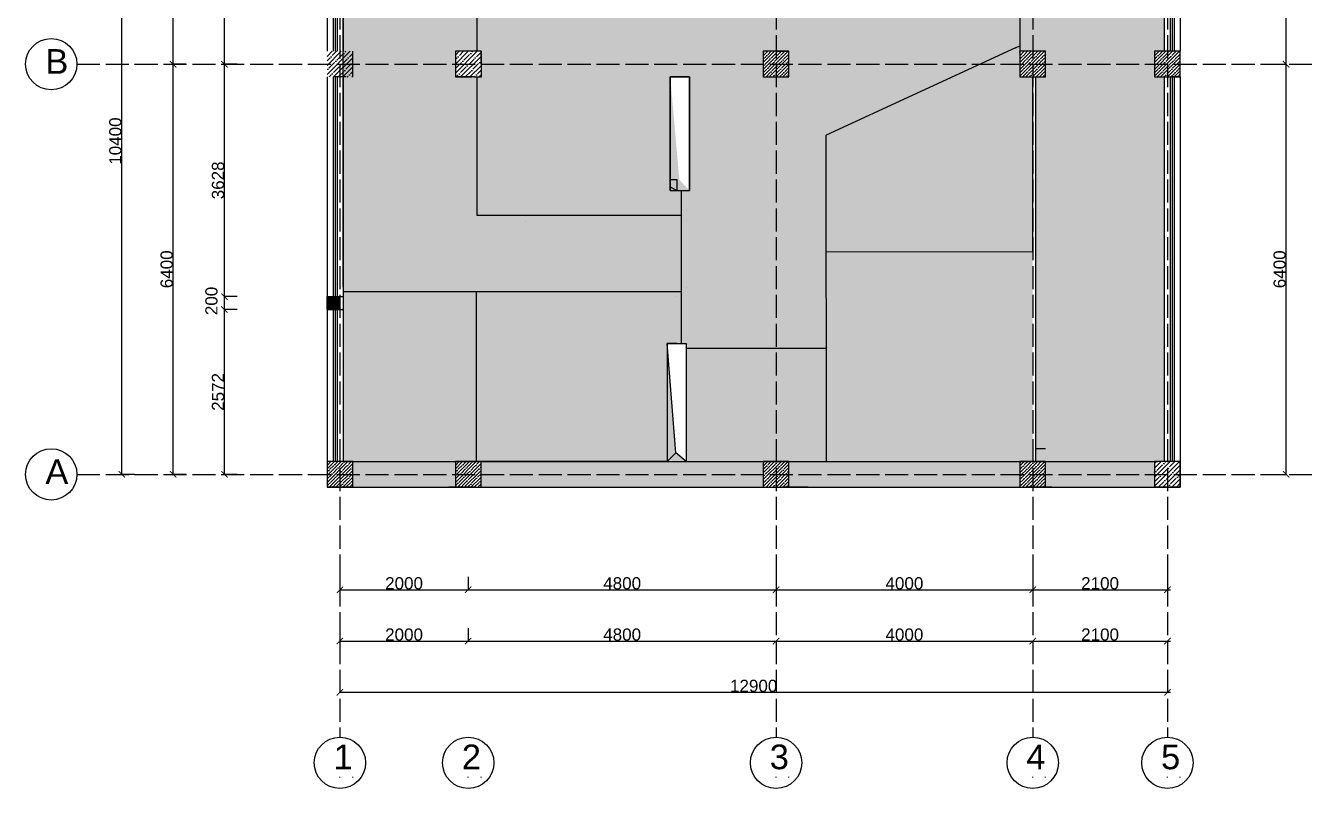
# Model space of a CAD drawing. Header units: millimetres. Extents: x -6014 to 220479, y -27718 to 28747.
# Drawn here: x 55262 to 75198, y -27718 to -15817 of the extents above; entities that cross this region are included whole.
import ezdxf

# ---------------------------------------------------------------- set-up
doc = ezdxf.new("R2010")
doc.units = ezdxf.units.MM
doc.header["$MEASUREMENT"] = 0
doc.linetypes.add('ACAD_ISO02W100', pattern=[15, 12, -3])
doc.layers.add('Plan 1', color=7, linetype='Continuous')
doc.styles.add('gost', font='GOST Common.ttf')
doc.styles.get("Standard").update_dxf_attribs({"font": 'arial.ttf'})
doc.dimstyles.new('GOST', dxfattribs={"dimtxt": 190, "dimasz": 100, "dimexe": 0.18, "dimexo": 0.06, "dimgap": 3, "dimtad": 1, "dimdec": 0, "dimzin": 0, "dimdsep": 46, "dimtxsty": 'Standard', "dimblk": 'ARCHTICK', "dimcen": 0.09, "dimclrt": 256, "dimadec": 0, "dimazin": 0, "dimtfac": 1, "dimtdec": 0, "dimtofl": 0, "dimtmove": 0, "dimatfit": 3, "dimldrblk": 'ARCHTICK', "dimfxl": 200, "dimfxlon": 1, "dimtolj": 1, "dimtzin": 0, "dimarcsym": 0})
pattern_1 = [(45, (7488.03, -35819.62), (-70.71068, 70.71068), []), (45, (7558.74, -35819.62), (-70.71068, 70.71068), [125, -25, 0, -25])]

# ---------------------------------------------------------------- blocks, each defined once
blk = doc.blocks.new('_ArchTick')
at = {"color": 0, "linetype": 'ByBlock', "const_width": 0.15}
blk.add_lwpolyline([(-0.5, -0.5), (0.5, 0.5)], dxfattribs=at)
blk = doc.blocks.new('*D407')
at = {"color": 0, "lineweight": -2, "transparency": 16777216}
for p, q in [((58562, -20246), (58362, -20246)), ((58362, -22819), (58362, -20246)), ((58562, -22819), (58362, -22819))]:
    blk.add_line(p, q, dxfattribs=at)
at = {"layer": 'Defpoints', "color": 0, "transparency": 16777216}
for p in [(58362, -20246), (60212, -20246), (60162, -22819)]:
    blk.add_point(p, dxfattribs=at)
at = {"color": 0, "lineweight": -2, "transparency": 16777216, "xscale": 100, "yscale": 100, "zscale": 100}
for p, rotation in [((58362, -20246), 90), ((58362, -22819), 270)]:
    blk.add_blockref('_ArchTick', p, dxfattribs=dict(at, rotation=rotation))
at = {"transparency": 16777216, "insert": (58262, -21532), "char_height": 190, "attachment_point": 5, "rotation": 90}
blk.add_mtext('\\A1;2572', dxfattribs=at)
blk = doc.blocks.new('*D391')
at = {"color": 0, "lineweight": -2, "transparency": 16777216}
for p, q in [((58562, -20046), (58362, -20046)), ((58362, -20246), (58362, -20046)), ((58562, -20246), (58362, -20246))]:
    blk.add_line(p, q, dxfattribs=at)
at = {"layer": 'Defpoints', "color": 0, "transparency": 16777216}
for p in [(58362, -20046), (60212, -20046), (60212, -20246)]:
    blk.add_point(p, dxfattribs=at)
at = {"color": 0, "lineweight": -2, "transparency": 16777216, "xscale": 100, "yscale": 100, "zscale": 100}
for p, rotation in [((58362, -20046), 90), ((58362, -20246), 270)]:
    blk.add_blockref('_ArchTick', p, dxfattribs=dict(at, rotation=rotation))
at = {"transparency": 16777216, "insert": (58160, -20113), "char_height": 190, "attachment_point": 5, "rotation": 90}
blk.add_mtext('\\A1;200', dxfattribs=at)
blk = doc.blocks.new('*D393')
at = {"color": 0, "lineweight": -2, "transparency": 16777216}
for p, q in [((56962, -12419), (56762, -12419)), ((56762, -22819), (56762, -12419)), ((56962, -22819), (56762, -22819))]:
    blk.add_line(p, q, dxfattribs=at)
at = {"layer": 'Defpoints', "color": 0, "transparency": 16777216}
for p in [(56762, -12419), (60162, -12419), (60162, -22819)]:
    blk.add_point(p, dxfattribs=at)
at = {"color": 0, "lineweight": -2, "transparency": 16777216, "xscale": 100, "yscale": 100, "zscale": 100}
for p, rotation in [((56762, -12419), 90), ((56762, -22819), 270)]:
    blk.add_blockref('_ArchTick', p, dxfattribs=dict(at, rotation=rotation))
at = {"transparency": 16777216, "insert": (56662, -17619), "char_height": 190, "attachment_point": 5, "rotation": 90}
blk.add_mtext('\\A1;10400', dxfattribs=at)
blk = doc.blocks.new('*D394')
at = {"color": 0, "lineweight": -2, "transparency": 16777216}
for p, q in [((57762, -16419), (57562, -16419)), ((57562, -22819), (57562, -16419)), ((57762, -22819), (57562, -22819))]:
    blk.add_line(p, q, dxfattribs=at)
at = {"layer": 'Defpoints', "color": 0, "transparency": 16777216}
for p in [(57562, -16419), (60162, -16419), (60162, -22819)]:
    blk.add_point(p, dxfattribs=at)
at = {"color": 0, "lineweight": -2, "transparency": 16777216, "xscale": 100, "yscale": 100, "zscale": 100}
for p, rotation in [((57562, -16419), 90), ((57562, -22819), 270)]:
    blk.add_blockref('_ArchTick', p, dxfattribs=dict(at, rotation=rotation))
at = {"transparency": 16777216, "insert": (57462, -19619), "char_height": 190, "attachment_point": 5, "rotation": 90}
blk.add_mtext('\\A1;6400', dxfattribs=at)
blk = doc.blocks.new('*D395')
at = {"color": 0, "lineweight": -2, "transparency": 16777216}
for p, q in [((57762, -12419), (57562, -12419)), ((57562, -16419), (57562, -12419)), ((57762, -16419), (57562, -16419))]:
    blk.add_line(p, q, dxfattribs=at)
at = {"layer": 'Defpoints', "color": 0, "transparency": 16777216}
for p in [(57562, -12419), (60162, -12419), (60162, -16419)]:
    blk.add_point(p, dxfattribs=at)
at = {"color": 0, "lineweight": -2, "transparency": 16777216, "xscale": 100, "yscale": 100, "zscale": 100}
for p, rotation in [((57562, -12419), 90), ((57562, -16419), 270)]:
    blk.add_blockref('_ArchTick', p, dxfattribs=dict(at, rotation=rotation))
at = {"transparency": 16777216, "insert": (57462, -14419), "char_height": 190, "attachment_point": 5, "rotation": 90}
blk.add_mtext('\\A1;4000', dxfattribs=at)
blk = doc.blocks.new('*D408')
at = {"color": 0, "lineweight": -2, "transparency": 16777216}
for p, q in [((60162, -24419), (60162, -24619)), ((62162, -24419), (62162, -24619)), ((60162, -24619), (62162, -24619))]:
    blk.add_line(p, q, dxfattribs=at)
at = {"layer": 'Defpoints', "color": 0, "transparency": 16777216}
for p in [(60162, -22819), (62162, -22819), (62162, -24619)]:
    blk.add_point(p, dxfattribs=at)
at = {"color": 0, "lineweight": -2, "transparency": 16777216, "xscale": 100, "yscale": 100, "zscale": 100, "rotation": 180}
blk.add_blockref('_ArchTick', (60162, -24619), dxfattribs=at)
at = {"color": 0, "lineweight": -2, "transparency": 16777216, "xscale": 100, "yscale": 100, "zscale": 100}
blk.add_blockref('_ArchTick', (62162, -24619), dxfattribs=at)
at = {"transparency": 16777216, "insert": (61162, -24519), "char_height": 190, "attachment_point": 5}
blk.add_mtext('\\A1;2000', dxfattribs=at)
blk = doc.blocks.new('*D409')
at = {"color": 0, "lineweight": -2, "transparency": 16777216}
for p, q in [((62162, -24419), (62162, -24619)), ((66962, -24419), (66962, -24619)), ((62162, -24619), (66962, -24619))]:
    blk.add_line(p, q, dxfattribs=at)
at = {"layer": 'Defpoints', "color": 0, "transparency": 16777216}
for p in [(62162, -22819), (66962, -22819), (66962, -24619)]:
    blk.add_point(p, dxfattribs=at)
at = {"color": 0, "lineweight": -2, "transparency": 16777216, "xscale": 100, "yscale": 100, "zscale": 100, "rotation": 180}
blk.add_blockref('_ArchTick', (62162, -24619), dxfattribs=at)
at = {"color": 0, "lineweight": -2, "transparency": 16777216, "xscale": 100, "yscale": 100, "zscale": 100}
blk.add_blockref('_ArchTick', (66962, -24619), dxfattribs=at)
at = {"transparency": 16777216, "insert": (64562, -24519), "char_height": 190, "attachment_point": 5}
blk.add_mtext('\\A1;4800', dxfattribs=at)
blk = doc.blocks.new('*D410')
at = {"color": 0, "lineweight": -2, "transparency": 16777216}
for p, q in [((66962, -24419), (66962, -24619)), ((70962, -24419), (70962, -24619)), ((66962, -24619), (70962, -24619))]:
    blk.add_line(p, q, dxfattribs=at)
at = {"layer": 'Defpoints', "color": 0, "transparency": 16777216}
for p in [(66962, -22819), (70962, -22818), (70962, -24619)]:
    blk.add_point(p, dxfattribs=at)
at = {"color": 0, "lineweight": -2, "transparency": 16777216, "xscale": 100, "yscale": 100, "zscale": 100, "rotation": 180}
blk.add_blockref('_ArchTick', (66962, -24619), dxfattribs=at)
at = {"color": 0, "lineweight": -2, "transparency": 16777216, "xscale": 100, "yscale": 100, "zscale": 100}
blk.add_blockref('_ArchTick', (70962, -24619), dxfattribs=at)
at = {"transparency": 16777216, "insert": (68962, -24519), "char_height": 190, "attachment_point": 5}
blk.add_mtext('\\A1;4000', dxfattribs=at)
blk = doc.blocks.new('*D411')
at = {"color": 0, "lineweight": -2, "transparency": 16777216}
for p, q in [((70962, -24419), (70962, -24619)), ((73062, -24419), (73062, -24619)), ((70962, -24619), (73062, -24619))]:
    blk.add_line(p, q, dxfattribs=at)
at = {"layer": 'Defpoints', "color": 0, "transparency": 16777216}
for p in [(70962, -22818), (73062, -22819), (73062, -24619)]:
    blk.add_point(p, dxfattribs=at)
at = {"color": 0, "lineweight": -2, "transparency": 16777216, "xscale": 100, "yscale": 100, "zscale": 100, "rotation": 180}
blk.add_blockref('_ArchTick', (70962, -24619), dxfattribs=at)
at = {"color": 0, "lineweight": -2, "transparency": 16777216, "xscale": 100, "yscale": 100, "zscale": 100}
blk.add_blockref('_ArchTick', (73062, -24619), dxfattribs=at)
at = {"transparency": 16777216, "insert": (72012, -24519), "char_height": 190, "attachment_point": 5}
blk.add_mtext('\\A1;2100', dxfattribs=at)
blk = doc.blocks.new('*D396')
at = {"color": 0, "lineweight": -2, "transparency": 16777216}
for p, q in [((60162, -25219), (60162, -25419)), ((62162, -25219), (62162, -25419)), ((60162, -25419), (62162, -25419))]:
    blk.add_line(p, q, dxfattribs=at)
at = {"layer": 'Defpoints', "color": 0, "transparency": 16777216}
for p in [(60162, -22819), (62162, -22819), (62162, -25419)]:
    blk.add_point(p, dxfattribs=at)
at = {"color": 0, "lineweight": -2, "transparency": 16777216, "xscale": 100, "yscale": 100, "zscale": 100, "rotation": 180}
blk.add_blockref('_ArchTick', (60162, -25419), dxfattribs=at)
at = {"color": 0, "lineweight": -2, "transparency": 16777216, "xscale": 100, "yscale": 100, "zscale": 100}
blk.add_blockref('_ArchTick', (62162, -25419), dxfattribs=at)
at = {"transparency": 16777216, "insert": (61162, -25319), "char_height": 190, "attachment_point": 5}
blk.add_mtext('\\A1;2000', dxfattribs=at)
blk = doc.blocks.new('*D397')
at = {"color": 0, "lineweight": -2, "transparency": 16777216}
for p, q in [((62162, -25219), (62162, -25419)), ((62162, -25419), (66962, -25419)), ((66962, -25419), (66962, -25418))]:
    blk.add_line(p, q, dxfattribs=at)
at = {"layer": 'Defpoints', "color": 0, "transparency": 16777216}
for p in [(62162, -22819), (66962, -25419), (66962, -25419)]:
    blk.add_point(p, dxfattribs=at)
at = {"color": 0, "lineweight": -2, "transparency": 16777216, "xscale": 100, "yscale": 100, "zscale": 100, "rotation": 180}
blk.add_blockref('_ArchTick', (62162, -25419), dxfattribs=at)
at = {"color": 0, "lineweight": -2, "transparency": 16777216, "xscale": 100, "yscale": 100, "zscale": 100}
blk.add_blockref('_ArchTick', (66962, -25419), dxfattribs=at)
at = {"transparency": 16777216, "insert": (64562, -25319), "char_height": 190, "attachment_point": 5}
blk.add_mtext('\\A1;4800', dxfattribs=at)
blk = doc.blocks.new('*D398')
at = {"color": 0, "lineweight": -2, "transparency": 16777216}
for p, q in [((66962, -25419), (66962, -25418)), ((66962, -25419), (70962, -25419)), ((70962, -25419), (70962, -25418))]:
    blk.add_line(p, q, dxfattribs=at)
at = {"layer": 'Defpoints', "color": 0, "transparency": 16777216}
for p in [(66962, -25419), (70962, -25419), (70962, -25419)]:
    blk.add_point(p, dxfattribs=at)
at = {"color": 0, "lineweight": -2, "transparency": 16777216, "xscale": 100, "yscale": 100, "zscale": 100, "rotation": 180}
blk.add_blockref('_ArchTick', (66962, -25419), dxfattribs=at)
at = {"color": 0, "lineweight": -2, "transparency": 16777216, "xscale": 100, "yscale": 100, "zscale": 100}
blk.add_blockref('_ArchTick', (70962, -25419), dxfattribs=at)
at = {"transparency": 16777216, "insert": (68962, -25319), "char_height": 190, "attachment_point": 5}
blk.add_mtext('\\A1;4000', dxfattribs=at)
blk = doc.blocks.new('*D399')
at = {"color": 0, "lineweight": -2, "transparency": 16777216}
for p, q in [((70962, -25419), (70962, -25418)), ((70962, -25419), (73062, -25419)), ((73062, -25419), (73062, -25418))]:
    blk.add_line(p, q, dxfattribs=at)
at = {"layer": 'Defpoints', "color": 0, "transparency": 16777216}
for p in [(70962, -25419), (73062, -25419), (73062, -25419)]:
    blk.add_point(p, dxfattribs=at)
at = {"color": 0, "lineweight": -2, "transparency": 16777216, "xscale": 100, "yscale": 100, "zscale": 100, "rotation": 180}
blk.add_blockref('_ArchTick', (70962, -25419), dxfattribs=at)
at = {"color": 0, "lineweight": -2, "transparency": 16777216, "xscale": 100, "yscale": 100, "zscale": 100}
blk.add_blockref('_ArchTick', (73062, -25419), dxfattribs=at)
at = {"transparency": 16777216, "insert": (72012, -25319), "char_height": 190, "attachment_point": 5}
blk.add_mtext('\\A1;2100', dxfattribs=at)
blk = doc.blocks.new('*D412')
at = {"color": 0, "lineweight": -2, "transparency": 16777216}
for p, q in [((60162, -26019), (60162, -26219)), ((73062, -26019), (73062, -26219)), ((60162, -26219), (73062, -26219))]:
    blk.add_line(p, q, dxfattribs=at)
at = {"layer": 'Defpoints', "color": 0, "transparency": 16777216}
for p in [(60162, -22819), (73062, -22819), (73062, -26219)]:
    blk.add_point(p, dxfattribs=at)
at = {"color": 0, "lineweight": -2, "transparency": 16777216, "xscale": 100, "yscale": 100, "zscale": 100, "rotation": 180}
blk.add_blockref('_ArchTick', (60162, -26219), dxfattribs=at)
at = {"color": 0, "lineweight": -2, "transparency": 16777216, "xscale": 100, "yscale": 100, "zscale": 100}
blk.add_blockref('_ArchTick', (73062, -26219), dxfattribs=at)
at = {"transparency": 16777216, "insert": (66612, -26119), "char_height": 190, "attachment_point": 5}
blk.add_mtext('\\A1;12900', dxfattribs=at)
blk = doc.blocks.new('*D413')
at = {"color": 0, "lineweight": -2, "transparency": 16777216}
for p, q in [((74712, -16419), (74912, -16419)), ((74912, -22819), (74912, -16419)), ((74712, -22819), (74912, -22819))]:
    blk.add_line(p, q, dxfattribs=at)
at = {"layer": 'Defpoints', "color": 0, "transparency": 16777216}
for p in [(73062, -16419), (74912, -16419), (73062, -22819)]:
    blk.add_point(p, dxfattribs=at)
at = {"color": 0, "lineweight": -2, "transparency": 16777216, "xscale": 100, "yscale": 100, "zscale": 100}
for p, rotation in [((74912, -16419), 90), ((74912, -22819), 270)]:
    blk.add_blockref('_ArchTick', p, dxfattribs=dict(at, rotation=rotation))
at = {"transparency": 16777216, "insert": (74812, -19619), "char_height": 190, "attachment_point": 5, "rotation": 90}
blk.add_mtext('\\A1;6400', dxfattribs=at)
blk = doc.blocks.new('*D414')
at = {"color": 0, "lineweight": -2, "transparency": 16777216}
for p, q in [((74912, -12419), (74912, -12419)), ((74912, -16419), (74912, -12419)), ((74712, -16419), (74912, -16419))]:
    blk.add_line(p, q, dxfattribs=at)
at = {"layer": 'Defpoints', "color": 0, "transparency": 16777216}
for p in [(74912, -12419), (74912, -12419), (73062, -16419)]:
    blk.add_point(p, dxfattribs=at)
at = {"color": 0, "lineweight": -2, "transparency": 16777216, "xscale": 100, "yscale": 100, "zscale": 100}
for p, rotation in [((74912, -12419), 90), ((74912, -16419), 270)]:
    blk.add_blockref('_ArchTick', p, dxfattribs=dict(at, rotation=rotation))
at = {"transparency": 16777216, "insert": (74812, -14419), "char_height": 190, "attachment_point": 5, "rotation": 90}
blk.add_mtext('\\A1;4000', dxfattribs=at)
blk = doc.blocks.new('*D417')
at = {"color": 0, "lineweight": -2, "transparency": 16777216}
for p, q in [((58562, -16419), (58362, -16419)), ((58362, -20046), (58362, -16419)), ((58562, -20046), (58362, -20046))]:
    blk.add_line(p, q, dxfattribs=at)
at = {"layer": 'Defpoints', "color": 0, "transparency": 16777216}
for p in [(58362, -16419), (59962, -16419), (59962, -20046)]:
    blk.add_point(p, dxfattribs=at)
at = {"color": 0, "lineweight": -2, "transparency": 16777216, "xscale": 100, "yscale": 100, "zscale": 100}
for p, rotation in [((58362, -16419), 90), ((58362, -20046), 270)]:
    blk.add_blockref('_ArchTick', p, dxfattribs=dict(at, rotation=rotation))
at = {"transparency": 16777216, "insert": (58262, -18232), "char_height": 190, "attachment_point": 5, "rotation": 90}
blk.add_mtext('\\A1;3628', dxfattribs=at)
blk = doc.blocks.new('*D418')
at = {"color": 0, "lineweight": -2, "transparency": 16777216}
for p, q in [((58562, -13019), (58362, -13019)), ((58362, -16419), (58362, -13019)), ((58562, -16419), (58362, -16419))]:
    blk.add_line(p, q, dxfattribs=at)
at = {"layer": 'Defpoints', "color": 0, "transparency": 16777216}
for p in [(58362, -13019), (59962, -13019), (59962, -16419)]:
    blk.add_point(p, dxfattribs=at)
at = {"color": 0, "lineweight": -2, "transparency": 16777216, "xscale": 100, "yscale": 100, "zscale": 100}
for p, rotation in [((58362, -13019), 90), ((58362, -16419), 270)]:
    blk.add_blockref('_ArchTick', p, dxfattribs=dict(at, rotation=rotation))
at = {"transparency": 16777216, "insert": (58262, -14719), "char_height": 190, "attachment_point": 5, "rotation": 90}
blk.add_mtext('\\A1;3400', dxfattribs=at)
blk = doc.blocks.new('*D400')
at = {"color": 0, "lineweight": -2, "transparency": 16777216}
for p, q in [((76312, -12419), (76512, -12419)), ((76512, -22819), (76512, -12419)), ((76312, -22819), (76512, -22819))]:
    blk.add_line(p, q, dxfattribs=at)
at = {"layer": 'Defpoints', "color": 0, "transparency": 16777216}
for p in [(73062, -12419), (76512, -12419), (73062, -22819)]:
    blk.add_point(p, dxfattribs=at)
at = {"color": 0, "lineweight": -2, "transparency": 16777216, "xscale": 100, "yscale": 100, "zscale": 100}
for p, rotation in [((76512, -12419), 90), ((76512, -22819), 270)]:
    blk.add_blockref('_ArchTick', p, dxfattribs=dict(at, rotation=rotation))
at = {"transparency": 16777216, "insert": (76412, -17619), "char_height": 190, "attachment_point": 5, "rotation": 90}
blk.add_mtext('\\A1;10400', dxfattribs=at)

msp = doc.modelspace()

# ---------------------------------------------------------------- hatches: boundary and pattern name
at = {"true_color": 0x636466, "transparency": 33554687}
h = msp.add_hatch(color=251, dxfattribs=at)
h.dxf.hatch_style = 1
h.paths.add_polyline_path([(60561.94719, -12618.59147), (60701.94719, -12618.59147), (60701.94719, -12418.59147), (60361.94719, -12418.59147), (60361.94719, -12618.59147), (60161.94719, -12618.59147), (60161.94719, -13018.59147), (60561.94719, -13018.59147)])
h.paths.add_polyline_path([(60161.94719, -12618.59147), (59961.94719, -12618.59147), (59961.94719, -13018.59147), (60161.94719, -13018.59147)])
h.paths.add_polyline_path([(60701.94719, -12218.59147), (60361.94719, -12218.59147), (60361.94719, -12418.59147), (60701.94719, -12418.59147)])
h.paths.add_polyline_path([(61961.94719, -12218.59147), (61661.94719, -12218.59147), (61661.94719, -12418.59147), (61961.94719, -12418.59147)])
h.paths.add_polyline_path([(61961.94719, -12418.59147), (61661.94719, -12418.59147), (61661.94719, -12618.59147), (61961.94719, -12618.59147)])
h.paths.add_polyline_path([(70761.73681, -12218.59147), (67161.73681, -12218.59147), (67161.73681, -12418.59147), (70761.73681, -12418.59147)])
h.paths.add_polyline_path([(70761.73681, -12418.59147), (67161.73681, -12418.59147), (67161.73681, -12618.59147), (70761.73681, -12618.59147)])
h.paths.add_polyline_path([(72861.73681, -12218.59147), (71161.73681, -12218.59147), (71161.73681, -12418.59147), (72861.73681, -12418.59147)])
h.paths.add_polyline_path([(72861.73681, -12418.59147), (71161.73681, -12418.59147), (71161.73681, -12618.59147), (72861.73681, -12618.59147)])
h.paths.add_polyline_path([(61961.94719, -22818.59147), (60361.94719, -22818.59147), (60361.94719, -23018.59147), (61961.94719, -23018.59147)])
h.paths.add_polyline_path([(61961.94719, -22618.59147), (60361.94719, -22618.59147), (60361.94719, -22818.59147), (61961.94719, -22818.59147)])
h.paths.add_polyline_path([(66761.73681, -22618.59147), (62361.94719, -22618.59147), (62361.94719, -22818.59147), (66761.73681, -22818.59147)])
h.paths.add_polyline_path([(66761.73681, -22818.59147), (62361.94719, -22818.59147), (62361.94719, -23018.59147), (66761.73681, -23018.59147)])
h.paths.add_polyline_path([(70761.73681, -22618.59147), (67161.73681, -22618.59147), (67161.73681, -22818.59147), (70761.73681, -22818.59147)])
h.paths.add_polyline_path([(70761.73681, -22818.59147), (67161.73681, -22818.59147), (67161.73681, -23018.59147), (70761.73681, -23018.59147)])
h.paths.add_polyline_path([(72861.73681, -22618.59147), (71161.73681, -22618.59147), (71161.73681, -22818.59147), (72861.73681, -22818.59147)])
h.paths.add_polyline_path([(72861.73681, -22818.59147), (71161.73681, -22818.59147), (71161.73681, -23018.59147), (72861.73681, -23018.59147)])
at = {"true_color": 0xf2f0a1, "transparency": 33554687}
h = msp.add_hatch(color=51, dxfattribs=at)
h.dxf.hatch_style = 1
h.paths.add_polyline_path([(62296.05494, -12618.59147), (61961.94719, -12618.59147), (60701.94719, -12618.59147), (60561.94719, -12618.59147), (60561.94719, -13018.59147), (60211.94719, -13018.59147), (60211.94719, -16418.59147), (61961.94719, -16418.59147), (61961.94719, -16218.59147), (62211.94719, -16218.59147), (62296.05494, -16218.59147)])
h.paths.add_polyline_path([(62296.05494, -16618.59147), (62261.94719, -16618.59147), (62061.94719, -16618.59147), (61961.94719, -16618.59147), (61961.94719, -16418.59147), (60211.94719, -16418.59147), (60211.94719, -19897.81873), (60211.94719, -19972.16842), (65489.27031, -19972.16842), (65489.27031, -18775.25409), (62296.05494, -18775.41091)])
at = {"true_color": 0x9de7d7, "transparency": 33554687}
h = msp.add_hatch(color=121, dxfattribs=at)
h.dxf.hatch_style = 1
h.paths.add_polyline_path([(70763.00718, -12618.59147), (70761.73681, -12618.59147), (66961.73681, -12618.59147), (66961.73681, -16218.59147), (67161.9474, -16218.59147), (67161.9474, -16418.59147), (70142.38022, -16418.59147), (70691.26449, -16165.0549), (70763.00718, -16131.91604)])
h.paths.add_polyline_path([(66961.73681, -12618.59147), (66761.73681, -12618.59147), (66361.94719, -12618.59147), (66161.94719, -12618.59147), (62296.05494, -12618.59147), (62296.05494, -16218.59147), (62361.46727, -16218.59147), (62361.46727, -16418.59147), (66761.9474, -16418.59147), (66761.9474, -16218.59147), (66961.73681, -16218.59147)])
h.paths.add_polyline_path([(65311.94719, -16618.59147), (65611.94719, -16618.59147), (65611.94719, -18392.24149), (65561.94719, -18392.24149), (65489.27031, -18392.24149), (65489.27031, -20778.59147), (65561.94719, -20778.59147), (65561.94719, -20850.07827), (66961.73681, -20850.07827), (66961.73681, -16618.59147), (66761.9474, -16618.59147), (66761.9474, -16418.59147), (62361.46727, -16418.59147), (62361.46727, -16618.59147), (62296.05494, -16618.59147), (62296.05494, -18775.41091), (65489.27031, -18775.25409), (65489.27031, -18392.24149), (65311.94719, -18392.24149)])
h.paths.add_polyline_path([(70142.38022, -16418.59147), (67161.9474, -16418.59147), (67161.9474, -16618.59147), (66961.73681, -16618.59147), (66961.73681, -20850.07827), (67747.18798, -20850.07827), (67743.38947, -17526.71559)])
at = {"true_color": 0xcdd2ba, "transparency": 33554687}
h = msp.add_hatch(color=9, dxfattribs=at)
h.dxf.hatch_style = 1
h.paths.add_polyline_path([(73011.73681, -16618.59147), (72861.73681, -16618.59147), (72861.73681, -16418.59147), (71160.46666, -16418.59147), (71160.46666, -16618.25596), (71009.1961, -16618.25596), (71009.1961, -22618.25596), (71161.73681, -22618.25596), (72911.94719, -22618.59147), (73011.73681, -22618.59147)])
h.paths.add_polyline_path([(70961.73681, -12618.59147), (70763.00718, -12618.59147), (70763.00718, -16218.25596), (70961.73681, -16218.25596)])
h.paths.add_polyline_path([(70961.73681, -16218.25596), (71160.46666, -16218.25596), (71160.46666, -16418.59147), (72861.73681, -16418.59147), (72861.73681, -16218.59147), (73011.73681, -16218.59147), (73011.73681, -12618.59147), (72861.73681, -12618.59147), (70961.73681, -12618.59147)])
at = {"true_color": 0xafd9aa, "transparency": 33554687}
h = msp.add_hatch(color=9, dxfattribs=at)
h.dxf.hatch_style = 1
h.paths.add_polyline_path([(70960.46666, -16618.25596), (70760.46666, -16618.25596), (70760.46666, -16418.59147), (70142.38022, -16418.59147), (67743.38947, -17526.71559), (67745.47564, -19351.9306), (70960.46666, -19348.25596)])
h.paths.add_polyline_path([(70760.46666, -16218.25596), (70760.52679, -16133.06177), (70691.26449, -16165.0549), (70142.38022, -16418.59147), (70760.46666, -16418.59147)])
at = {"lineweight": 30, "transparency": 33554687}
h = msp.add_hatch(dxfattribs=at)
h.set_pattern_fill('ANSI35', color=1, scale=400)
h.set_pattern_definition(pattern_1)
h.paths.add_polyline_path([(59961.94719, -16218.59147), (59961.94719, -16618.59147), (60361.94719, -16618.59147), (60361.94719, -16218.59147)])
h = msp.add_hatch(dxfattribs=at)
h.set_pattern_fill('ANSI35', color=1, scale=400)
h.set_pattern_definition(pattern_1)
h.paths.add_polyline_path([(61961.94719, -16218.59147), (61961.94719, -16618.59147), (62361.94719, -16618.59147), (62361.94719, -16218.59147)])
at = {"transparency": 33554687}
h = msp.add_hatch(dxfattribs=at)
h.set_pattern_fill('ANSI35', color=1, scale=300)
h.set_pattern_definition([(45, (8640.765, -39619.624), (-53.03301, 53.03301), []), (45, (8693.8, -39619.624), (-53.03301, 53.03301), [93.75, -18.75, 0, -18.75])])
h.paths.add_polyline_path([(67161.9474, -16218.59147), (66761.9474, -16218.59147), (66761.9474, -16618.59147), (67161.9474, -16618.59147)])
h = msp.add_hatch(dxfattribs=at)
h.set_pattern_fill('ANSI35', color=1, scale=300)
h.set_pattern_definition([(45, (12639.284, -39619.29), (-53.03301, 53.03301), []), (45, (12692.32, -39619.29), (-53.03301, 53.03301), [93.75, -18.75, 0, -18.75])])
h.paths.add_polyline_path([(71160.46666, -16218.25596), (70760.46666, -16218.25596), (70760.46666, -16618.25596), (71160.46666, -16618.25596)])
h = msp.add_hatch(dxfattribs=at)
h.set_pattern_fill('ANSI35', color=1, scale=300)
h.set_pattern_definition([(45, (14740.554, -39619.624), (-53.03301, 53.03301), []), (45, (14793.59, -39619.624), (-53.03301, 53.03301), [93.75, -18.75, 0, -18.75])])
h.paths.add_polyline_path([(73261.73681, -16218.59147), (72861.73681, -16218.59147), (72861.73681, -16618.59147), (73261.73681, -16618.59147)])
at = {"true_color": 0x000000, "transparency": 33554687}
h = msp.add_hatch(color=18, dxfattribs=at)
h.dxf.hatch_style = 1
h.paths.add_polyline_path([(65453.78662, -18223.86542), (65311.94719, -18391.15768), (65611.94719, -18391.15768)])
h.paths.add_polyline_path([(65311.94719, -16620.22142), (65311.94719, -18191.15768), (65311.94719, -18391.15768), (65453.78662, -18223.86542)])
at = {"true_color": 0xffd9a4, "transparency": 33554687}
h = msp.add_hatch(color=41, dxfattribs=at)
h.dxf.hatch_style = 1
h.paths.add_polyline_path([(70960.46666, -19348.25596), (67745.47564, -19351.9306), (67749.20934, -22618.59147), (70761.73681, -22618.59147), (70761.73681, -22618.25596), (70961.73681, -22618.25596), (70961.73681, -16618.25596), (70960.46666, -16618.25596)])
at = {"transparency": 33554687}
h = msp.add_hatch(color=252, dxfattribs=at)
h.dxf.hatch_style = 1
h.paths.add_polyline_path([(59961.94719, -20046.21966), (59961.94719, -20246.21966), (60161.94719, -20246.21966), (60161.94719, -20046.21966)])
at = {"true_color": 0xf1b2dc, "transparency": 33554687}
h = msp.add_hatch(color=254, dxfattribs=at)
h.dxf.hatch_style = 1
h.paths.add_polyline_path([(62290.43378, -19972.16842), (60211.94719, -19972.16842), (60211.94719, -20046.21966), (60211.94719, -22618.59147), (62218.21556, -22618.59147), (62290.43378, -22618.59147)])
at = {"true_color": 0x74d1ea, "transparency": 33554687}
h = msp.add_hatch(color=141, dxfattribs=at)
h.dxf.hatch_style = 1
h.paths.add_polyline_path([(65261.94719, -20778.59147), (65411.94719, -20778.59147), (65489.27031, -20778.59147), (65489.27031, -19972.16842), (62290.43378, -19972.16842), (62290.43378, -22618.59147), (62361.94719, -22618.59147), (65261.94719, -22618.59147)])
at = {"transparency": 33554687}
h = msp.add_hatch(color=7, dxfattribs=at)
h.dxf.hatch_style = 1
h.paths.add_polyline_path([(65261.94719, -20778.59147), (65261.94719, -22618.59147), (65399.88397, -22484.04269)])
h.paths.add_polyline_path([(65399.88397, -22484.04269), (65261.94719, -22618.59147), (65561.94719, -22618.59147)])
at = {"true_color": 0xfcaebb, "transparency": 33554687}
h = msp.add_hatch(color=231, dxfattribs=at)
h.dxf.hatch_style = 1
h.paths.add_polyline_path([(66961.73681, -20850.07827), (65561.94719, -20850.07827), (65561.94719, -22618.59147), (66961.73681, -22618.59147)])
h.paths.add_polyline_path([(66961.73681, -22618.59147), (67161.73681, -22618.59147), (67749.20934, -22618.59147), (67747.18798, -20850.07827), (66961.73681, -20850.07827)])
at = {"transparency": 33554687}
h = msp.add_hatch(dxfattribs=at)
h.set_pattern_fill('ANSI35', color=1, scale=300)
h.set_pattern_definition([(45, (6968.93, -45496.006), (-53.03301, 53.03301), []), (45, (7021.96, -45496.006), (-53.03301, 53.03301), [93.75, -18.75, 0, -18.75])])
h.paths.add_polyline_path([(60361.94719, -22618.59147), (59961.94719, -22618.59147), (59961.94719, -23018.59147), (60361.94719, -23018.59147)])
h = msp.add_hatch(dxfattribs=at)
h.set_pattern_fill('ANSI35', color=1, scale=300)
h.set_pattern_definition([(45, (8968.93, -45496.006), (-53.03301, 53.03301), []), (45, (9021.96, -45496.006), (-53.03301, 53.03301), [93.75, -18.75, 0, -18.75])])
h.paths.add_polyline_path([(62361.94719, -22618.59147), (61961.94719, -22618.59147), (61961.94719, -23018.59147), (62361.94719, -23018.59147)])
h = msp.add_hatch(dxfattribs=at)
h.set_pattern_fill('ANSI35', color=1, scale=300)
h.set_pattern_definition([(45, (8640.554, -46019.624), (-53.03301, 53.03301), []), (45, (8693.59, -46019.624), (-53.03301, 53.03301), [93.75, -18.75, 0, -18.75])])
h.paths.add_polyline_path([(67161.73681, -22618.59147), (66761.73681, -22618.59147), (66761.73681, -23018.59147), (67161.73681, -23018.59147)])
h = msp.add_hatch(dxfattribs=at)
h.set_pattern_fill('ANSI35', color=1, scale=300)
h.set_pattern_definition([(45, (12640.554, -46019.29), (-53.03301, 53.03301), []), (45, (12693.59, -46019.29), (-53.03301, 53.03301), [93.75, -18.75, 0, -18.75])])
h.paths.add_polyline_path([(71161.73681, -22618.25596), (70761.73681, -22618.25596), (70761.73681, -23018.25596), (71161.73681, -23018.25596)])
at = {"lineweight": 30, "transparency": 33554687}
h = msp.add_hatch(dxfattribs=at)
h.set_pattern_fill('ANSI35', color=1, scale=400)
h.set_pattern_definition([(45, (7437.82, -35819.62), (-70.71068, 70.71068), []), (45, (7508.53, -35819.62), (-70.71068, 70.71068), [125, -25, 0, -25])])
h.paths.add_polyline_path([(72861.73681, -22618.59147), (72861.73681, -23018.59147), (73261.73681, -23018.59147), (73261.73681, -22618.59147)])

# ---------------------------------------------------------------- linework, layer by layer
for p, q in [((66961.94719, -16218.59147), (67161.9474, -16218.59147)), ((71160.46666, -16218.59147), (70960.46666, -16218.59147)), ((71160.46645, -16378.39153), (71159.1961, -16378.39153)), ((65311.94719, -18218.59147), (65411.94719, -18218.59147)), ((65411.94719, -18218.59147), (65411.94719, -18392.24149)), ((59961.94719, -20246.21966), (60211.94719, -20246.21966))]:
    msp.add_line(p, q)
at = {"color": 18, "true_color": 0x000000}
for p, q in [((65611.94719, -16618.59147), (65611.94719, -18392.24149)), ((71009.1961, -22618.59147), (71009.1961, -16618.25596)), ((65261.94719, -20778.59147), (65261.94719, -22618.59147)), ((65261.94719, -20778.59147), (65561.94719, -20778.59147)), ((60361.94719, -22618.59147), (72911.94719, -22618.59147))]:
    msp.add_line(p, q, dxfattribs=at)
at = {"color": 152, "true_color": 0x2776bb}
msp.add_line((60361.94719, -22618.59147), (59961.94719, -22618.59147), dxfattribs=at)
at = {"color": 18, "true_color": 0x000000}
for points in [[(60211.94719, -19897.81873), (60211.94719, -13018.59147), (60561.94719, -13018.59147), (60561.94719, -12618.59147), (60701.94719, -12618.59147), (62211.94719, -12618.59147)], [(62296.05494, -12618.59147), (62296.05494, -16218.59147)], [(70763.00718, -12618.59147), (70763.00718, -16218.59147)], [(73011.73681, -12618.59147), (73011.73681, -16218.59147)], [(73261.73681, -12618.59147), (73261.73681, -16218.59147)], [(59961.94719, -13018.59147), (59961.94719, -16218.59147)], [(60211.94719, -13018.59147), (60211.94719, -16218.59147)], [(70691.26449, -16165.0549), (70763.00718, -16131.91604)], [(60361.94719, -16618.59147), (60361.94719, -16218.59147)], [(61961.94719, -16218.59147), (61961.94719, -16618.59147)], [(62211.94719, -16218.59147), (61961.94719, -16218.59147), (61961.94719, -16618.59147), (62218.21556, -16618.59147)], [(62361.46727, -16218.59147), (62161.94719, -16218.59147)], [(62361.46727, -16218.59147), (62211.94719, -16218.59147)], [(62361.46727, -16418.59147), (62361.46727, -16218.59147)], [(62361.46727, -16218.59147), (62361.46727, -16618.59147)], [(70691.26449, -16165.0549), (67743.38947, -17526.71559)], [(59961.94719, -16618.59147), (59961.94719, -20046.21966)], [(60261.94719, -16618.59147), (60061.94719, -16618.59147)], [(60211.94719, -16618.59147), (60211.94719, -20046.21966)], [(62061.94719, -16618.59147), (61961.94719, -16618.59147)], [(62261.94719, -16618.59147), (62061.94719, -16618.59147)], [(62261.94719, -16618.59147), (62368.21556, -16618.59147)], [(62296.05494, -16618.59147), (62296.05494, -18775.41091), (65489.27031, -18775.25409)], [(65311.94719, -18218.59147), (65311.94719, -16618.59147)], [(65311.94719, -18392.24149), (65311.94719, -16618.59147)], [(65311.94719, -16618.59147), (65611.94719, -16618.59147)], [(65561.94719, -18392.24149), (65611.94719, -18392.24149), (65611.94719, -16618.59147), (65311.94719, -16618.59147), (65311.94719, -18392.24149), (65411.94719, -18392.24149)], [(65311.94719, -16744.41929), (65311.94719, -18218.59147)], [(70960.46666, -16618.25596), (70960.46666, -19348.25596), (67745.47564, -19351.9306)], [(73011.73681, -16618.59147), (73011.73681, -22618.59147)], [(73261.73681, -16618.59147), (73111.73681, -16618.59147)], [(73261.73681, -16618.59147), (73261.73681, -22618.59147)], [(67749.20934, -22618.59147), (67743.38947, -17526.71559)], [(65311.94719, -18333.96927), (65411.94719, -18392.24149)], [(65311.94719, -18392.24149), (65611.94719, -18392.24149)], [(65489.27031, -20778.59147), (65489.27031, -18392.24149)], [(65561.94719, -18704.28693), (65561.86588, -18704.28693)], [(63061.98159, -18878.59147), (63061.98159, -18878.59147)], [(65561.94719, -18854.28693), (65561.94719, -18854.28693), (65561.86588, -18854.28693)], [(65561.94719, -19897.90008), (65561.86588, -19897.90004)], [(59961.94719, -20246.21966), (59961.94719, -20046.21966), (60211.94719, -20046.21966)], [(60161.94719, -20046.21966), (60161.94719, -20246.21966)], [(65489.27031, -19972.16842), (60211.94719, -19972.16842)], [(60211.94719, -20046.21966), (60211.94719, -22618.59147), (62218.21556, -22618.59147)], [(62290.43378, -22618.59147), (62290.43378, -19972.16842)], [(65411.86588, -20047.90006), (65411.86588, -20047.81875)], [(65411.86588, -20047.90001), (65411.94719, -20047.90006)], [(59961.94719, -20246.21966), (59961.94719, -22618.59147)], [(60211.94719, -20246.21966), (60211.94719, -22618.59147)], [(65411.94719, -20778.59147), (65261.94719, -20778.59147), (65261.94719, -22618.59147), (62361.94719, -22618.59147)], [(65261.94719, -22618.59147), (65399.88397, -22484.04269), (65261.94719, -20778.59147)], [(65561.94719, -22618.59147), (65399.88397, -22484.04269), (65261.94719, -20778.59147)], [(65561.94719, -20778.59147), (65561.94719, -22618.59147)], [(65561.94719, -20850.07827), (67747.18798, -20850.07827)], [(71159.1961, -22418.59147), (71009.1961, -22418.59147)], [(60361.94719, -23018.59147), (73261.73681, -23018.59147)], [(70910.46645, -23018.59726), (71160.46645, -23018.59726)]]:
    msp.add_lwpolyline(points, dxfattribs=at)
at = {"color": 152, "true_color": 0x2776bb}
for points in [[(73106.73681, -12618.59147), (73106.73681, -16218.59147)], [(73135.22688, -12618.59147), (73135.22688, -16218.59147)], [(73166.73681, -12618.59147), (73166.73681, -16218.59147)], [(60056.94719, -13018.59147), (60056.94719, -16218.59147)], [(60086.94719, -13018.59147), (60086.94719, -16218.59147)], [(60116.94719, -13018.59147), (60116.94719, -16218.59147)], [(62161.94719, -16218.59147), (61961.94719, -16218.59147)], [(71160.46645, -16378.39153), (71159.1961, -16378.39153)], [(60056.94719, -16618.59147), (60056.94719, -20046.21966)], [(60086.94719, -16618.59147), (60086.94719, -20046.21966)], [(60116.94719, -16618.59147), (60116.94719, -20046.21966)], [(73106.73681, -16618.59147), (73106.73681, -22618.59147)], [(73136.73681, -16618.59147), (73136.73681, -22618.59147)], [(73166.73681, -16618.59147), (73166.73681, -22618.59147)], [(60056.94719, -20246.21966), (60056.94719, -22618.59147)], [(60086.94719, -20246.21966), (60086.94719, -22618.59147)], [(60116.94719, -20246.21966), (60116.94719, -22618.59147)], [(73261.73681, -22618.59147), (73261.73681, -23018.59147)], [(60361.94719, -23018.59147), (59961.94719, -23018.59147)], [(62261.94719, -23018.59147), (61861.94719, -23018.59147)], [(67461.73681, -23018.59147), (67061.73681, -23018.59147)], [(71260.4666, -23018.59726), (70860.4666, -23018.59726)], [(73261.73681, -23018.59147), (72861.73681, -23018.59147)]]:
    msp.add_lwpolyline(points, dxfattribs=at)
for points in [[(66761.9474, -16618.59147), (67161.9474, -16618.59147), (67161.9474, -16218.59147), (66761.9474, -16218.59147)], [(70760.46666, -16618.25596), (71160.46666, -16618.25596), (71160.46666, -16218.25596), (70760.46666, -16218.25596)], [(72861.73681, -16618.59147), (73261.73681, -16618.59147), (73261.73681, -16218.59147), (72861.73681, -16218.59147)], [(59961.94719, -23018.59147), (60361.94719, -23018.59147), (60361.94719, -22618.59147), (59961.94719, -22618.59147)], [(61961.94719, -23018.59147), (62361.94719, -23018.59147), (62361.94719, -22618.59147), (61961.94719, -22618.59147)], [(66761.73681, -23018.59147), (67161.73681, -23018.59147), (67161.73681, -22618.59147), (66761.73681, -22618.59147)], [(70761.73681, -23018.25596), (71161.73681, -23018.25596), (71161.73681, -22618.25596), (70761.73681, -22618.25596)]]:
    msp.add_lwpolyline(points, close=True)
at = {"color": 18, "lineweight": 30, "true_color": 0x000000}
msp.add_lwpolyline([(72861.73681, -23018.59147), (73261.73681, -23018.59147), (73261.73681, -22618.59147), (72861.73681, -22618.59147)], close=True, dxfattribs=at)
at = {"color": 18, "true_color": 0x000000}
for centre in [(55661.94719, -16418.59147), (55661.94719, -22818.59147), (60161.94719, -27318.41147), (62161.94719, -27318.41147), (66961.73681, -27318.41147), (70961.73681, -27318.41147), (73061.73681, -27318.41147)]:
    msp.add_circle(centre, 400, dxfattribs=at)
at = {"layer": 'Plan 1', "color": 251, "linetype": 'ACAD_ISO02W100', "ltscale": 30, "true_color": 0x636466}
for p, q in [((56761.94719, -22818.59147), (56761.94719, -12418.59147)), ((57561.94719, -22818.59147), (57561.94719, -12418.59147)), ((58361.94719, -22818.59147), (58361.94719, -12418.59147)), ((74911.94719, -22818.59147), (74911.94719, -12418.59147)), ((60161.94719, -24618.59147), (73111.94719, -24618.59147)), ((60161.94719, -25418.59147), (73111.94719, -25418.59147)), ((60161.94719, -26218.59147), (73111.94719, -26218.59147)), ((60161.94719, -27548.57081), (60161.94719, -27536.057)), ((60361.94719, -27548.57081), (60361.94719, -27536.057)), ((62161.94719, -27548.39081), (62161.94719, -27535.877)), ((62361.94719, -27548.39081), (62361.94719, -27535.877)), ((66961.73681, -27548.39081), (66961.73681, -27535.877)), ((67161.73681, -27548.39081), (67161.73681, -27535.877)), ((70961.73681, -27548.39081), (70961.73681, -27535.877)), ((71161.73681, -27548.39081), (71161.73681, -27535.877)), ((73061.73681, -27548.39081), (73061.73681, -27535.877)), ((73261.73681, -27548.39081), (73261.73681, -27535.877))]:
    msp.add_line(p, q, dxfattribs=at)
for points in [[(60161.94719, -8318.41147), (60161.94719, -26918.41147)], [(66961.73681, -8318.41147), (66961.73681, -26918.41147)], [(70961.73681, -8318.41147), (70961.73681, -26918.41147)], [(73061.73681, -8318.41147), (73061.73681, -26918.41147)], [(56061.94719, -16418.59147), (77211.94719, -16418.59147)], [(56061.94719, -22818.59147), (77211.94719, -22818.59147)]]:
    msp.add_lwpolyline(points, dxfattribs=at)

# ---------------------------------------------------------------- texts
at = {"layer": 'Plan 1', "char_height": 384.8748082, "attachment_point": 7, "style": 'gost'}
for s, insert in [('{\\fArial|b0|i0|c0|p34;B}', (55570.52144, -16569.02939)), ('{\\fArial|b0|i0|c238|p34;A}', (55570.52144, -22969.02939))]:
    msp.add_mtext_dynamic_manual_height_columns(s, width=384.8748082, gutter_width=0.54982, heights=[0], dxfattribs=dict(at, insert=insert))
at = {"layer": 'Plan 1', "char_height": 384.87481, "attachment_point": 1}
for s, insert in [('1', (60062.45426, -27033.82919)), ('2', (62062.45426, -27033.64919)), ('3', (66862.24389, -27033.64919)), ('4', (70862.24389, -27033.64919)), ('5', (72962.24389, -27033.64919))]:
    msp.add_mtext_dynamic_manual_height_columns(s, width=384.8748082, gutter_width=0.54982, heights=[0], dxfattribs=dict(at, insert=insert))

# ---------------------------------------------------------------- dimensions: what is measured, and where the dimension line sits
at = {"color": 18, "true_color": 0x000000}
for base, p1, p2, picture, middle in [((56761.94719, -12418.59147), (60161.94719, -22818.59147), (60161.94719, -12418.59147), '*D393', (56661.93832, -17618.59147)), ((76512.12719, -12418.59147), (73061.73681, -22818.59147), (73061.73681, -12418.59147), '*D400', (76412.11832, -17618.59147)), ((57561.94719, -16418.59147), (60161.94719, -22818.59147), (60161.94719, -16418.59147), '*D394', (57461.93832, -19618.59147)), ((58361.94719, -16418.59147), (59961.94719, -20046.21966), (59961.94719, -16418.59147), '*D417', (58261.87352, -18232.40556)), ((74911.94719, -16418.59147), (73061.73681, -22818.59147), (73061.73681, -16418.59147), '*D413', (74811.93832, -19618.59147)), ((58361.94719, -20246.21966), (60161.94719, -22818.59147), (60211.94719, -20246.21966), '*D407', (58261.93832, -21532.40556))]:
    dim = msp.add_linear_dim(base=base, p1=p1, p2=p2, angle=90, dimstyle='GOST', dxfattribs=at)
    dim.commit()
    dim.dimension.update_dxf_attribs({"geometry": picture, "text_midpoint": middle})
for base, p1, p2, picture, middle in [((57561.94719, -12418.59147), (60161.94719, -16418.59147), (60161.94719, -12418.59147), '*D395', (57461.93832, -14418.59147)), ((74911.94719, -12418.59147), (73061.73681, -16418.59147), (74911.94719, -12418.59147), '*D414', (74811.93832, -14418.59147)), ((58361.94719, -13018.59147), (59961.94719, -16418.59147), (59961.94719, -13018.59147), '*D418', (58261.87352, -14718.59147)), ((58361.94719, -20046.21966), (60211.94719, -20246.21966), (60211.94719, -20046.21966), '*D391', (58160.24945, -20112.713))]:
    dim = msp.add_linear_dim(base=base, p1=p1, p2=p2, angle=90, dimstyle='GOST', override={"dimtmove": 1}, dxfattribs=at)
    dim.commit()
    dim.dimension.update_dxf_attribs({"geometry": picture, "text_midpoint": middle})
for base, p2, picture, middle in [((62161.94719, -24618.59147), (62161.94719, -22818.59147), '*D408', (61161.94719, -24518.5826)), ((62161.94719, -25418.59147), (62161.94719, -22818.59147), '*D396', (61161.94719, -25318.5826)), ((73061.73681, -26218.59147), (73061.73681, -22818.59147), '*D412', (66611.842, -26118.5826))]:
    dim = msp.add_linear_dim(base=base, p1=(60161.94719, -22818.59147), p2=p2, dimstyle='GOST', dxfattribs=at)
    dim.commit()
    dim.dimension.update_dxf_attribs({"geometry": picture, "text_midpoint": middle})
for base, p1, p2, picture, middle in [((66961.73681, -24618.59147), (62161.94719, -22818.59147), (66961.73681, -22818.59147), '*D409', (64561.842, -24518.5826)), ((66961.73681, -25418.59147), (62161.94719, -22818.59147), (66961.73681, -25418.59147), '*D397', (64561.842, -25318.5826)), ((70961.73681, -24618.59147), (66961.73681, -22818.59147), (70961.73681, -22818.25596), '*D410', (68961.73681, -24518.5826)), ((73061.73681, -24618.59147), (70961.73681, -22818.25596), (73061.73681, -22818.59147), '*D411', (72011.73681, -24518.5826)), ((70961.73681, -25418.59147), (66961.73681, -25418.59147), (70961.73681, -25418.59147), '*D398', (68961.73681, -25318.5826)), ((73061.73681, -25418.59147), (70961.73681, -25418.59147), (73061.73681, -25418.59147), '*D399', (72011.73681, -25318.5826))]:
    dim = msp.add_linear_dim(base=base, p1=p1, p2=p2, dimstyle='GOST', override={"dimtmove": 1}, dxfattribs=at)
    dim.commit()
    dim.dimension.update_dxf_attribs({"geometry": picture, "text_midpoint": middle})

doc.saveas('drawing.dxf')
